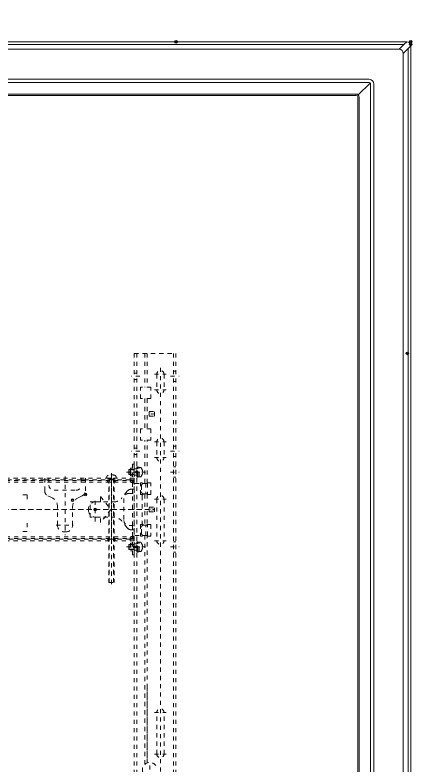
# Model space of a CAD drawing. Units: millimetres, scale not verified. Extents: x -63 to 62, y -57 to 57.
# Drawn here: x -19.41 to -9.88, y 13.46 to 31.47 of the extents above; entities that cross this region are included whole.
import ezdxf
from ezdxf.enums import TextEntityAlignment as Align

# ---------------------------------------------------------------- set-up
doc = ezdxf.new("R2010")
doc.units = ezdxf.units.MM
doc.header["$LTSCALE"] = 0.125
doc.header["$PDMODE"] = 32
doc.header["$PDSIZE"] = 0.0625
doc.linetypes.add('USER1', pattern=[1.4, 0.7, -0.7])
for name, color, linetype, lineweight in [('0-0_0', 7, 'Continuous', 9), ('0-5_GAIKEI', 1, 'Continuous', 18), ('0-6_SUNPO', 3, 'Continuous', 18)]:
    doc.layers.add(name, color=color, linetype=linetype, lineweight=lineweight)
doc.layers.add('0-4_DEFPOINTS', color=7, linetype='Continuous')
doc.styles.add('ＭＳ ゴシック', font='')
doc.styles.get('ＭＳ ゴシック').set_extended_font_data('MS Gothic')

# ---------------------------------------------------------------- blocks, each defined once
blk = doc.blocks.new('_OPEN30')
at = {"layer": '0-0_0'}
blk.add_line((0, 0), (-1, 0), dxfattribs=at)
blk.add_lwpolyline([(-1, 0.26795), (0, 0), (-1, -0.26795)], dxfattribs=at)
blk = doc.blocks.new('D8')
at = {"layer": '0-4_DEFPOINTS'}
for p in [(-17.1271, 34.0784), (-31.0521, 28.0784), (-17.1271, 28.0784)]:
    blk.add_point(p, dxfattribs=at)
at = {"layer": '0-6_SUNPO', "color": 7, "lineweight": 9}
for p, q in [((-31.0521, 30.0784), (-31.0521, 36.0784)), ((-17.1271, 30.0784), (-17.1271, 36.0784)), ((-29.0521, 34.0784), (-19.1271, 34.0784))]:
    blk.add_line(p, q, dxfattribs=at)
at = {"layer": '0-6_SUNPO', "xscale": 2, "yscale": 2, "rotation": 180}
blk.add_blockref('_OPEN30', (-31.0521, 34.0784), dxfattribs=at)
at = {"layer": '0-6_SUNPO', "xscale": 2, "yscale": 2}
blk.add_blockref('_OPEN30', (-17.1271, 34.0784), dxfattribs=at)
at = {"layer": '0-6_SUNPO', "color": 7, "style": 'ＭＳ ゴシック'}
blk.add_text('557', height=1.833, dxfattribs=at).set_placement((-25.9646, 34.5784), align=Align.BOTTOM_LEFT)
blk = doc.blocks.new('D7')
at = {"layer": '0-4_DEFPOINTS'}
for p in [(-11.4934, 38.2275), (-32.5646, 28.0177), (-11.4934, 28.0177)]:
    blk.add_point(p, dxfattribs=at)
at = {"layer": '0-6_SUNPO', "color": 7, "lineweight": 9}
for p, q in [((-32.5646, 30.0177), (-32.5646, 40.2275)), ((-11.4934, 30.0177), (-11.4934, 40.2275)), ((-30.5646, 38.2275), (-13.4934, 38.2275))]:
    blk.add_line(p, q, dxfattribs=at)
at = {"layer": '0-6_SUNPO', "xscale": 2, "yscale": 2, "rotation": 180}
blk.add_blockref('_OPEN30', (-32.5646, 38.2275), dxfattribs=at)
at = {"layer": '0-6_SUNPO', "xscale": 2, "yscale": 2}
blk.add_blockref('_OPEN30', (-11.4934, 38.2275), dxfattribs=at)
at = {"layer": '0-6_SUNPO', "color": 7, "style": 'ＭＳ ゴシック'}
blk.add_text('843', height=1.833, dxfattribs=at).set_placement((-23.904, 38.7275), align=Align.BOTTOM_LEFT)
blk = doc.blocks.new('D6')
at = {"layer": '0-4_DEFPOINTS'}
blk.add_point((-11.4936, 28.083), dxfattribs=at)
blk = doc.blocks.new('D5')
at = {"layer": '0-4_DEFPOINTS'}
blk.add_point((-11.5732, 20.5955), dxfattribs=at)

msp = doc.modelspace()

# ---------------------------------------------------------------- linework, layer by layer
at = {"layer": '0-5_GAIKEI', "color": 7}
for p, q in [((-10.0065, 30.8339), (-30.8818, 30.8339)), ((-9.9066, 30.734), (-9.9066, -4.0413))]:
    msp.add_line(p, q, dxfattribs=at)
at = {"layer": '0-5_GAIKEI'}
for p, q in [((-10.0065, 30.8339), (-10.0742, 30.7662)), ((-30.8151, 30.7662), (-10.0732, 30.7662)), ((-10.1866, 30.6528), (-30.7017, 30.6528)), ((-10.0732, 30.7662), (-10.1866, 30.6528)), ((-10.0878, 30.5539), (-9.9743, 30.6673)), ((-9.9743, 30.6663), (-9.9066, 30.734)), ((-9.9743, 30.6673), (-9.9743, -3.9745)), ((-10.0878, -3.8611), (-10.0878, 30.5539)), ((-10.9045, 29.9296), (-29.9838, 29.9296)), ((-29.9804, 29.8504), (-10.9079, 29.8504)), ((-10.8818, 29.8399), (-11.1675, 29.5543)), ((-10.8714, 29.8139), (-10.8714, -3.1211)), ((-10.7922, -3.1245), (-10.7922, 29.8173)), ((-11.2189, 29.5753), (-29.6694, 29.5753)), ((-11.2263, 29.5451), (-29.662, 29.5451)), ((-11.1766, 29.4955), (-11.1766, -2.8027)), ((-11.1465, -2.8101), (-11.1465, 29.5028))]:
    msp.add_line(p, q, dxfattribs=at)
at = {"layer": '0-5_GAIKEI', "linetype": 'USER1'}
for p, q in [((-16.5441, 23.3464), (-16.5441, 3.3464)), ((-16.5441, 23.3464), (-15.5441, 23.3464)), ((-16.4866, 23.3464), (-16.4866, 3.3464)), ((-16.2941, 23.3464), (-16.2941, 22.5339)), ((-16.2366, 23.3464), (-16.2366, 22.5339)), ((-15.6016, 23.3464), (-15.6016, 3.3464)), ((-15.5441, 23.3464), (-15.5441, 3.3464)), ((-15.9191, 23.001), (-15.9191, 3.6547)), ((-15.5441, 22.9214), (-15.6016, 22.9214)), ((-16.4116, 22.7964), (-16.6191, 22.7964)), ((-16.4866, 22.8714), (-16.5441, 22.8714)), ((-16.4866, 22.7214), (-16.5441, 22.7214)), ((-16.0609, 22.8464), (-15.7813, 22.8464)), ((-16.0066, 22.8464), (-16.0066, 22.4714)), ((-15.8316, 22.8464), (-15.8316, 22.4714)), ((-15.6766, 22.7964), (-15.4691, 22.7964)), ((-16.1441, 22.5339), (-16.3941, 22.5339)), ((-16.1441, 22.2589), (-16.1441, 22.5339)), ((-15.5441, 22.6714), (-15.6016, 22.6714)), ((-16.0609, 22.4714), (-15.7813, 22.4714)), ((-16.2941, 22.2589), (-16.2941, 21.5339)), ((-16.2366, 22.2589), (-16.2366, 21.5339)), ((-16.1866, 21.9526), (-16.0616, 21.9526)), ((-16.1866, 21.8401), (-16.1866, 21.9526)), ((-16.1866, 21.8401), (-16.0616, 21.8401)), ((-16.0616, 21.8401), (-16.0616, 21.9526)), ((-16.3941, 21.5339), (-16.3941, 21.2589)), ((-16.1441, 21.5339), (-16.3941, 21.5339)), ((-16.2941, 20.2339), (-16.2941, 21.2589)), ((-16.2366, 20.2339), (-16.2366, 21.2589)), ((-16.0609, 21.2214), (-15.7813, 21.2214)), ((-16.0066, 21.2214), (-16.0066, 20.8464)), ((-15.8316, 21.2214), (-15.8316, 20.8464)), ((-15.5441, 21.1214), (-15.6016, 21.1214)), ((-16.4116, 20.9964), (-16.6191, 20.9964)), ((-16.4866, 21.0714), (-16.5441, 21.0714)), ((-16.4866, 20.9214), (-16.5441, 20.9214)), ((-15.6766, 20.9964), (-15.4691, 20.9964)), ((-16.0609, 20.8464), (-15.7813, 20.8464)), ((-15.5441, 20.8714), (-15.6016, 20.8714)), ((-16.6791, 20.5456), (-16.6658, 20.5589)), ((-16.6791, 20.4472), (-16.6791, 20.5456)), ((-16.6658, 20.4339), (-16.6658, 20.5589)), ((-16.6658, 20.5589), (-16.6341, 20.5589)), ((-16.6341, 20.4064), (-16.6341, 20.5864)), ((-16.5841, 20.5864), (-16.6341, 20.5864)), ((-16.6341, 20.5864), (-16.6341, 20.4064)), ((-16.5841, 20.5864), (-16.6341, 20.5864)), ((-16.5551, 20.5589), (-16.6341, 20.5589)), ((-16.5841, 20.5464), (-16.6341, 20.5464)), ((-16.5841, 20.6839), (-16.5441, 20.6839)), ((-16.5841, 20.6839), (-16.5841, 20.2964)), ((-16.5441, 20.6839), (-16.5441, 20.2964)), ((-16.4866, 20.5714), (-16.5441, 20.5714)), ((-16.4866, 20.3714), (-16.4866, 20.6214)), ((-16.4866, 20.6214), (-16.4616, 20.6214)), ((-16.4616, 20.3714), (-16.4616, 20.6214)), ((-16.4616, 20.6114), (-16.4291, 20.6114)), ((-16.4291, 20.3814), (-16.4291, 20.6114)), ((-16.4291, 20.6089), (-16.3879, 20.6089)), ((-15.5441, 20.6214), (-15.6016, 20.6214)), ((-18.2066, 20.3923), (-18.2066, 18.982)), ((-17.2066, 20.3464), (-17.2048, 20.3812)), ((-17.0941, 17.807), (-17.0941, 20.468)), ((-17.0941, 20.4264), (-17.0941, 18.7749)), ((-16.7329, 20.4964), (-16.2748, 20.4964)), ((-16.4691, 20.4964), (-16.7091, 20.4964)), ((-16.6791, 20.4472), (-16.6658, 20.4339)), ((-16.6658, 20.4339), (-16.6341, 20.4339)), ((-16.5841, 20.4464), (-16.6341, 20.4464)), ((-16.5551, 20.4339), (-16.6341, 20.4339)), ((-16.5841, 20.4064), (-16.6341, 20.4064)), ((-16.6341, 20.4064), (-16.5841, 20.4064)), ((-16.4116, 20.4964), (-16.6191, 20.4964)), ((-16.4866, 20.4214), (-16.5441, 20.4214)), ((-16.4616, 20.3714), (-16.4866, 20.3714)), ((-16.4291, 20.3814), (-16.4616, 20.3814)), ((-16.4291, 20.3839), (-16.3879, 20.3839)), ((-16.3573, 20.5114), (-16.3573, 20.4814)), ((-16.3473, 20.5114), (-16.3573, 20.5114)), ((-16.3473, 20.4814), (-16.3573, 20.4814)), ((-15.6766, 20.4964), (-15.4691, 20.4964)), ((-15.5441, 20.3714), (-15.6016, 20.3714)), ((-28.4291, 20.2964), (-16.5841, 20.2964)), ((-28.4291, 20.2564), (-16.5841, 20.2564)), ((-16.5441, 20.3464), (-28.3941, 20.3464)), ((-18.6941, 20.3064), (-25.2191, 20.3064)), ((-18.6941, 20.3464), (-18.6941, 20.0398)), ((-18.5941, 20.3064), (-18.6941, 20.3064)), ((-18.5941, 20.3464), (-18.5941, 20.1839)), ((-17.8191, 20.3064), (-18.5941, 20.3064)), ((-17.8191, 20.3464), (-17.8191, 20.1839)), ((-17.7191, 20.3064), (-17.8191, 20.3064)), ((-17.7191, 20.3464), (-17.7191, 20.0398)), ((-16.6466, 20.3064), (-17.7191, 20.3064)), ((-17.1441, 20.3464), (-17.1566, 20.3214)), ((-17.1566, 20.3354), (-17.1566, 20.2564)), ((-17.1566, 20.3214), (-17.1566, 17.8464)), ((-17.1441, 20.3464), (-17.1441, 17.8464)), ((-17.1441, 20.3064), (-17.1441, 20.2564)), ((-17.0441, 20.3464), (-17.0441, 17.8464)), ((-17.0441, 20.3464), (-17.0316, 20.3214)), ((-17.0441, 20.3064), (-17.0441, 20.2564)), ((-17.0316, 20.3354), (-17.0316, 20.2564)), ((-17.0041, 20.3064), (-17.0041, 20.2564)), ((-16.6466, 20.3464), (-16.6466, 20.2938)), ((-16.5441, 20.3064), (-16.6466, 20.3064)), ((-16.5966, 20.2439), (-16.5441, 20.2439)), ((-16.5941, 20.2564), (-16.5941, 20.2964)), ((-16.5941, 20.2464), (-16.5941, 20.2564)), ((-16.5841, 20.2439), (-16.5841, 20.0839)), ((-16.2316, 20.2214), (-16.5691, 20.2214)), ((-16.5441, 20.3064), (-16.5441, 20.3464)), ((-16.5441, 20.2939), (-16.5441, 18.8989)), ((-16.1441, 20.2339), (-16.3941, 20.2339)), ((-16.3941, 19.9589), (-16.3941, 20.2339)), ((-16.2716, 20.2214), (-16.2716, 19.9714)), ((-16.2316, 20.2214), (-16.2316, 19.9714)), ((-16.1441, 19.9589), (-16.1441, 20.2339)), ((-18.4691, 20.0589), (-17.9441, 20.0589)), ((-16.7165, 20.036), (-16.844, 19.8734)), ((-16.5441, 20.0839), (-16.6181, 20.0839)), ((-16.3716, 20.1714), (-16.3716, 20.0214)), ((-19.1191, 19.9464), (-19.3191, 19.9464)), ((-19.1191, 19.9464), (-19.1191, 19.7464)), ((-18.5355, 19.8877), (-18.6203, 19.9258)), ((-17.8778, 19.8877), (-17.7929, 19.9258)), ((-16.7941, 19.8589), (-16.7941, 19.3339)), ((-16.6691, 19.9839), (-16.5441, 19.9839)), ((-16.1441, 19.9589), (-16.3941, 19.9589)), ((-16.3566, 19.9214), (-16.3566, 19.2714)), ((-16.2316, 19.9714), (-16.3216, 19.9714)), ((-16.2941, 19.9589), (-16.2941, 19.2339)), ((-16.2366, 19.9589), (-16.2366, 19.2339)), ((-16.0609, 19.8464), (-15.7813, 19.8464)), ((-16.0066, 19.8464), (-16.0066, 18.8464)), ((-15.8316, 19.8464), (-15.8316, 18.8464)), ((-18.3879, 19.2214), (-18.3879, 19.6596)), ((-18.0254, 19.2214), (-18.0254, 19.6596)), ((-17.6066, 19.7839), (-17.3566, 19.7839)), ((-17.6066, 19.4089), (-17.6066, 19.7839)), ((-17.4816, 19.3089), (-17.4816, 19.8019)), ((-17.4816, 19.7776), (-17.0383, 19.7776)), ((-28.8942, 19.5964), (-16.067, 19.5964)), ((-16.3615, 19.5964), (-28.3966, 19.5964)), ((-17.6441, 19.6151), (-17.6441, 19.5776)), ((-17.3566, 19.4089), (-17.6066, 19.4089)), ((-17.4816, 19.4151), (-17.0383, 19.4151)), ((-16.7165, 19.1567), (-16.844, 19.3194)), ((-19.1191, 19.2714), (-19.1191, 19.0714)), ((-18.4192, 19.2214), (-18.0136, 19.2214)), ((-16.6691, 19.2089), (-16.5441, 19.2089)), ((-16.5441, 19.1089), (-16.6181, 19.1089)), ((-16.5841, 19.1089), (-16.5841, 19.2089)), ((-16.5841, 18.9489), (-16.5841, 19.1089)), ((-16.3716, 19.0214), (-16.3716, 19.1714)), ((-16.2316, 19.2214), (-16.3216, 19.2214)), ((-16.2716, 18.9714), (-16.2716, 19.2214)), ((-16.2316, 18.9714), (-16.2316, 19.2214)), ((-16.1441, 19.2339), (-16.1441, 18.9589)), ((-28.4291, 18.9364), (-16.5841, 18.9364)), ((-19.1191, 19.0714), (-19.3191, 19.0714)), ((-18.2254, 19.0589), (-18.1879, 19.0589)), ((-16.5966, 18.9489), (-16.5441, 18.9489)), ((-16.5941, 18.9464), (-16.5941, 18.9364)), ((-16.5941, 18.9364), (-16.5941, 18.8964)), ((-16.2316, 18.9714), (-16.5691, 18.9714)), ((-16.1441, 18.9589), (-16.3941, 18.9589)), ((-16.2941, 13.4738), (-16.2941, 18.9589)), ((-16.2366, 13.5098), (-16.2366, 18.9589)), ((-28.4291, 18.8964), (-16.5841, 18.8964)), ((-16.5441, 18.8464), (-28.3941, 18.8464)), ((-16.6466, 18.8864), (-27.8691, 18.8864)), ((-17.1816, 18.8464), (-17.1816, 18.8864)), ((-17.0066, 18.8464), (-17.0066, 18.8864)), ((-16.6791, 18.7456), (-16.6658, 18.7589)), ((-16.6791, 18.6472), (-16.6791, 18.7456)), ((-16.6658, 18.6339), (-16.6658, 18.7589)), ((-16.6658, 18.7589), (-16.6341, 18.7589)), ((-16.6466, 18.8464), (-16.6466, 18.899)), ((-16.5441, 18.8864), (-16.6466, 18.8864)), ((-16.6341, 18.7864), (-16.6341, 18.6064)), ((-16.5841, 18.7864), (-16.6341, 18.7864)), ((-16.5551, 18.7589), (-16.6341, 18.7589)), ((-16.5841, 18.7464), (-16.6341, 18.7464)), ((-16.5841, 18.5089), (-16.5841, 18.8901)), ((-16.5441, 18.5089), (-16.5441, 18.8901)), ((-16.5441, 18.8864), (-16.5441, 18.8464)), ((-16.4866, 18.7714), (-16.5441, 18.7714)), ((-16.4866, 18.5714), (-16.4866, 18.8214)), ((-16.4866, 18.8214), (-16.4616, 18.8214)), ((-16.4616, 18.5714), (-16.4616, 18.8214)), ((-16.4616, 18.8114), (-16.4291, 18.8114)), ((-16.4291, 18.5814), (-16.4291, 18.8114)), ((-16.4291, 18.8089), (-16.3879, 18.8089)), ((-16.0609, 18.8464), (-15.7813, 18.8464)), ((-15.5441, 18.8214), (-15.6016, 18.8214)), ((-16.7329, 18.6964), (-16.2748, 18.6964)), ((-16.4691, 18.6964), (-16.7091, 18.6964)), ((-16.6791, 18.6472), (-16.6658, 18.6339)), ((-16.6658, 18.6339), (-16.6341, 18.6339)), ((-16.5841, 18.6464), (-16.6341, 18.6464)), ((-16.5551, 18.6339), (-16.6341, 18.6339)), ((-16.5841, 18.6064), (-16.6341, 18.6064)), ((-16.6341, 18.6064), (-16.5841, 18.6064)), ((-16.4116, 18.6964), (-16.6191, 18.6964)), ((-16.4866, 18.6214), (-16.5441, 18.6214)), ((-16.4616, 18.5714), (-16.4866, 18.5714)), ((-16.4291, 18.5814), (-16.4616, 18.5814)), ((-16.4291, 18.5839), (-16.3879, 18.5839)), ((-16.3573, 18.7114), (-16.3573, 18.6814)), ((-16.3473, 18.7114), (-16.3573, 18.7114)), ((-16.3473, 18.6814), (-16.3573, 18.6814)), ((-15.6766, 18.6964), (-15.4691, 18.6964)), ((-15.5441, 18.5714), (-15.6016, 18.5714)), ((-16.5841, 18.5089), (-16.5441, 18.5089)), ((-17.1566, 17.8464), (-17.0316, 17.8464)), ((-16.2366, 15.3266), (-16.2366, 13.5214)), ((-16.0609, 14.7214), (-15.7813, 14.7214)), ((-16.0066, 13.7214), (-16.0066, 14.7214)), ((-15.8316, 13.7214), (-15.8316, 14.7214)), ((-16.0609, 13.7214), (-15.7813, 13.7214)), ((-16.1741, 13.1494), (-16.1741, 13.5452))]:
    msp.add_line(p, q, dxfattribs=at)
for points in [[(-16.1441, 22.2589), (-16.3941, 22.2589), (-16.3941, 22.5339)], [(-16.1441, 21.5339), (-16.1441, 21.2589), (-16.3941, 21.2589)], [(-17.2066, 20.3464), (-16.9816, 20.3464), (-16.9834, 20.3812)], [(-17.1841, 20.3064), (-17.1841, 20.2564), (-17.0041, 20.2564)], [(-17.1566, 20.3214), (-17.0316, 20.3214), (-17.0316, 17.8464)], [(-16.5441, 20.2939), (-16.5841, 20.2939), (-16.5841, 20.2439)], [(-16.5841, 19.2089), (-16.5841, 19.9839), (-16.5841, 20.0839)], [(-17.3566, 19.7839), (-17.3566, 19.9089), (-17.1066, 19.5964)], [(-16.1866, 19.5401), (-16.1866, 19.6526), (-16.0616, 19.6526)], [(-16.1866, 19.5401), (-16.0616, 19.5401), (-16.0616, 19.6526)], [(-17.1066, 19.5964), (-17.3566, 19.2839), (-17.3566, 19.4089)], [(-16.1441, 19.2339), (-16.3941, 19.2339), (-16.3941, 18.9589)], [(-16.5441, 18.8989), (-16.5841, 18.8989), (-16.5841, 18.9489)], [(-16.5841, 18.7864), (-16.6341, 18.7864), (-16.6341, 18.6064)]]:
    msp.add_lwpolyline(points, dxfattribs=at)
for centre, radius, start, end in [((-15.9191, 22.8464), 0.0875, 0, 180), ((-15.9191, 22.4714), 0.0875, 180, 0), ((-15.9191, 21.2214), 0.0875, 0, 180), ((-15.9191, 20.8464), 0.0875, 180, 0), ((-16.5841, 20.5864), 0.04, 270, 0), ((-16.5206, 20.4964), 0.174, 4.94446, 40.27261), ((-17.1648, 20.3791), 0.04, 105.78599, 177), ((-17.0941, 20.1289), 0.3, 74.21401, 105.78599), ((-17.0234, 20.3791), 0.04, 3, 74.21401), ((-16.5841, 20.4064), 0.04, 0, 90), ((-16.5206, 20.4964), 0.174, 319.72739, 355.05554), ((-18.4691, 20.1839), 0.125, 180, 270), ((-17.9441, 20.1839), 0.125, 270, 0), ((-17.1841, 20.3064), 0.04, 0, 90), ((-17.0041, 20.3064), 0.04, 90, 180), ((-16.5966, 20.2939), 0.05, 180, 270), ((-16.5691, 20.2464), 0.025, 180, 270), ((-16.5841, 20.2964), 0.04, 270, 0), ((-16.3216, 20.1714), 0.05, 90, 180), ((-18.5691, 20.0398), 0.125, 180, 245.82089), ((-17.8441, 20.0398), 0.125, 294.17911, 0), ((-16.6181, 19.9589), 0.125, 90, 141.89242), ((-16.3216, 20.0214), 0.05, 180, 270), ((-18.6379, 19.6596), 0.25, 0, 65.82089), ((-17.7754, 19.6596), 0.25, 114.17911, 180), ((-17.0408, 20.0276), 0.25, 270, 321.89242), ((-16.6691, 19.8589), 0.125, 90, 180), ((-16.3066, 19.9214), 0.05, 90, 180), ((-15.9191, 19.8464), 0.0875, 0, 180), ((-17.4816, 19.6151), 0.1625, 90, 180), ((-17.4816, 19.5776), 0.1625, 180, 270), ((-17.0408, 19.1651), 0.25, 38.10758, 90), ((-16.6691, 19.3339), 0.125, 180, 270), ((-18.2254, 19.2214), 0.1625, 180, 270), ((-18.1879, 19.2214), 0.1625, 270, 0), ((-16.6181, 19.2339), 0.125, 218.10758, 270), ((-16.3216, 19.1714), 0.05, 90, 180), ((-16.3066, 19.2714), 0.05, 180, 270), ((-16.5966, 18.8989), 0.05, 90, 180), ((-16.5691, 18.9464), 0.025, 90, 180), ((-16.5841, 18.8964), 0.04, 0, 90), ((-16.3216, 19.0214), 0.05, 180, 270), ((-16.5841, 18.7864), 0.04, 270, 0), ((-16.5206, 18.6964), 0.174, 4.94446, 40.27261), ((-15.9191, 18.8464), 0.0875, 180, 0), ((-16.5841, 18.6064), 0.04, 0, 90), ((-16.5206, 18.6964), 0.174, 319.72739, 355.05554), ((-15.9191, 14.7214), 0.0875, 0, 180), ((-15.9191, 13.7214), 0.0875, 180, 0), ((-16.1741, 13.3464), 0.175, 34.22887, 325.77113)]:
    msp.add_arc(centre, radius, start, end, dxfattribs=at)
at = {"layer": '0-5_GAIKEI', "color": 7}
msp.add_ellipse((-10.0068, 30.7337), major_axis=(0.0709, 0.0709), ratio=0.997265, start_param=5.4991567, end_param=7.0672139, dxfattribs=at)
at = {"layer": '0-5_GAIKEI'}
for centre, major_axis, ratio, start_param, end_param in [((-10.3674, 30.3731), (0.2511, 0.2511), 0.49281, 5.8722213, 6.6941493), ((-10.9048, 29.817), (0.0798, 0.0798), 0.997265, 5.4991567, 7.0672139), ((-10.9078, 29.813), (0.037, -0.0063), 0.995515, 0.9759762, 1.7409478), ((-10.9088, 29.814), (0.0063, -0.037), 0.995515, 1.4006449, 2.1656164), ((-11.2208, 29.4989), (0.0433, 0.0636), 0.973581, 6.1096782, 6.8685929), ((-11.2228, 29.501), (0.0636, 0.0433), 0.973581, 5.6977777, 6.4566924), ((-11.227, 29.4948), (0.0359, 0.0359), 0.985257, 5.5052135, 7.0611571)]:
    msp.add_ellipse(centre, major_axis=major_axis, ratio=ratio, start_param=start_param, end_param=end_param, dxfattribs=at)
for p in [(-16.4866, 20.4964), (-18.0254, 19.8214), (-17.7191, 19.9589), (-17.4816, 19.5964), (-16.5441, 18.6964), (-16.4866, 18.6964)]:
    msp.add_point(p, dxfattribs=at)

# ---------------------------------------------------------------- block references
at = {"layer": '0-6_SUNPO'}
for name in ['D7', 'D8', 'D6', 'D5']:
    msp.add_blockref(name, (1.5829, 2.7508), dxfattribs=at)

# ---------------------------------------------------------------- texts
at = {"layer": '0-5_GAIKEI', "color": 7, "style": 'ＭＳ ゴシック', "width": 0.75}
for s, p in [('A', (-16.1833, 21.9239)), ('B', (-16.1846, 19.6239))]:
    msp.add_text(s, height=0.0916, rotation=270, dxfattribs=at).set_placement(p, align=Align.BOTTOM_LEFT)

doc.saveas('drawing.dxf')
